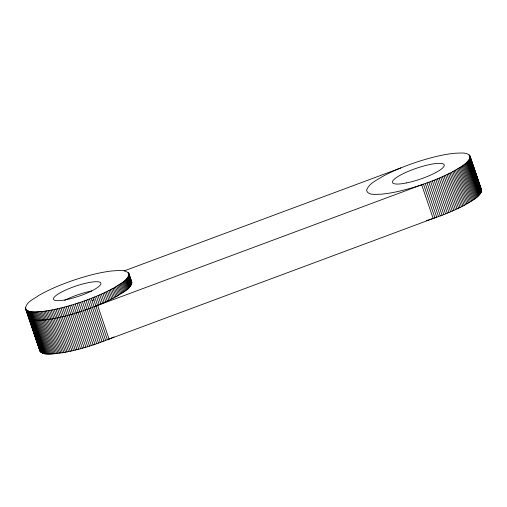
<?xml version="1.0" encoding="UTF-8"?>
<svg xmlns="http://www.w3.org/2000/svg" width="507" height="507" viewBox="0 0 507 507"><rect width="100%" height="100%" fill="white"/><g stroke="black" fill="none" stroke-linecap="round" stroke-linejoin="round"><path stroke-width="0.76" d="M128.892 273.66C128.474 280.396 120.336 283.438 115.571 286.943C104.512 293.28 92.642 298.084 80.607 302.216C68.16 306.367 55.421 309.904 42.36 311.469C36.998 311.482 29.216 313.687 25.464 308.731C25.882 302.001 34.02 298.959 38.786 295.448C49.844 289.11 61.708 284.313 73.743 280.175C86.19 276.023 98.935 272.487 111.99 270.928C117.351 270.909 125.14 268.71 128.892 273.66L131.757 282.082C131.136 289.263 122.345 292.368 117.199 296.075C105.367 302.654 92.705 307.629 79.859 311.837C67.735 315.665 55.339 318.985 42.632 320.139C38.24 319.974 29.241 321.945 28.253 315.905L31.567 325.64M39.825 349.133C40.75 357.809 56.873 352.688 62.38 352.783C80.176 349.691 97.483 344.063 114.062 336.952M470.185 156.999C467.961 164.065 459.874 167.145 454.145 170.916C442.655 177.127 430.456 181.912 418.06 185.955C405.942 189.77 393.559 193.085 380.871 194.225C376.416 194.054 368.266 195.93 366.529 190.398C368.754 183.331 376.84 180.251 382.57 176.48C394.059 170.276 406.259 165.485 418.655 161.441C430.773 157.626 443.156 154.312 455.844 153.171C460.299 153.342 468.449 151.466 470.185 156.999L481.65 190.683C479.426 197.749 471.339 200.829 465.61 204.6C453.752 211.001 441.134 215.912 428.32 220.019M124.107 270.922L400.917 167.893M95.886 306.07L423.478 184.142L434.943 217.826L107.351 339.753L93.015 297.647M426.514 220.583L427.718 220.215M131.117 281.024L131.757 282.082M480.915 188.807L481.65 190.683M469.932 155.814L481.542 189.872M469.723 155.459L481.631 190.264M469.45 155.123L481.606 191.12M469.114 154.819L473.956 169.04M475.737 174.281L480.579 188.503M470.033 157.899L481.504 191.583M469.869 158.374L481.333 192.058M469.634 158.868L481.105 192.552M469.343 159.382L480.813 193.066M468.988 159.914L480.452 193.598M468.569 160.459L480.04 194.143M468.094 161.023L479.559 194.707M467.555 161.606L479.02 195.29M466.953 162.202L478.424 195.886M466.294 162.81L477.765 196.494M465.578 163.431L477.049 197.115M464.805 164.065L476.276 197.749M463.975 164.712L475.446 198.395M463.087 165.364L474.558 199.048M462.15 166.03L473.614 199.714M461.155 166.708L472.619 200.392M460.109 167.392L471.573 201.076M459.012 168.083L470.477 201.767M457.865 168.787L469.33 202.47M456.668 169.49L468.138 203.174M455.432 170.2L466.896 203.884M454.145 170.916L465.61 204.6M452.814 171.632L464.279 205.316M451.439 172.355L462.91 206.038M450.026 173.077L461.497 206.761M448.575 173.8L460.045 207.483M447.092 174.522L458.556 208.206M445.564 175.245L457.035 208.928M444.012 175.961L455.476 209.645M442.421 176.683L453.892 210.367M440.805 177.393L452.276 211.077M439.163 178.103L450.628 211.787M437.49 178.806L448.961 212.49M435.798 179.503L447.269 213.187M434.087 180.194L445.552 213.878M432.351 180.879L443.821 214.562M430.601 181.55L442.072 215.234M428.84 182.216L440.304 215.9M427.059 182.869L438.53 216.552M425.272 183.509L436.742 217.192M421.672 184.757L433.143 218.441M128.74 273.286L131.845 282.475M128.525 272.931L131.871 282.893M128.246 272.601L129.678 276.816M130.16 278.216L130.876 280.32M128.962 274.908L131.833 283.331M128.867 275.364L131.731 283.787M128.702 275.84L131.566 284.262M128.474 276.334L131.338 284.757M128.182 276.847L131.053 285.27M127.834 277.38L130.698 285.796M127.422 277.925L130.286 286.347M126.946 278.489L129.811 286.905M126.408 279.065L129.279 287.488M125.812 279.661L128.683 288.077M125.159 280.263L128.024 288.686M124.449 280.884L127.314 289.307M123.676 281.518L126.541 289.941M122.852 282.165L125.717 290.587M121.965 282.824L124.836 291.24M121.034 283.489L123.898 291.905M120.039 284.161L122.909 292.583M118.999 284.845L121.864 293.268M117.903 285.536L120.767 293.959M116.762 286.24L119.627 294.662M115.571 286.943L118.435 295.366M114.329 287.653L117.199 296.075M113.048 288.369L115.913 296.785M111.717 289.085L114.588 297.508M110.349 289.808L113.213 298.224M108.942 290.53L111.806 298.946M107.49 291.252L110.355 299.669M106.007 291.975L108.872 300.391M104.486 292.697L107.351 301.114M102.934 293.414L105.798 301.836M101.343 294.13L104.214 302.552M99.733 294.846L102.598 303.268M98.085 295.556L100.956 303.978M96.419 296.259L99.29 304.682M94.727 296.956L109.062 339.063M91.285 298.331L105.621 340.438M89.536 299.003L103.872 341.11M87.774 299.669L102.103 341.775M85.994 300.328L100.329 342.428M84.206 300.968L98.542 343.074M82.413 301.602L96.742 343.702M80.607 302.216L94.942 344.323M78.8 302.825L93.136 344.931M76.994 303.414L91.33 345.521M75.182 303.991L89.517 346.097M73.376 304.549L87.711 346.655M71.576 305.094L85.911 347.2M69.782 305.626L84.118 347.726M67.995 306.133L82.33 348.239M66.221 306.627L80.556 348.727M64.459 307.096L78.794 349.203M62.716 307.553L77.051 349.659M60.986 307.983L75.321 350.09M59.281 308.395L73.61 350.502M57.589 308.788L71.924 350.895M55.928 309.162L70.264 351.269M54.293 309.511L68.629 351.617M52.684 309.834L67.019 351.94M51.106 310.138L65.441 352.245M49.559 310.423L63.888 352.523M48.045 310.677L62.38 352.783M46.568 310.911L60.897 353.018M45.123 311.121L59.458 353.227M43.722 311.304L58.058 353.411M42.36 311.469L56.695 353.575M41.042 311.602L55.377 353.709M39.768 311.716L54.103 353.823M38.538 311.799L52.874 353.905M37.36 311.862L51.689 353.968M36.225 311.9L50.554 354.006M35.141 311.906L49.477 354.013M34.108 311.894L48.444 354M33.126 311.856L47.462 353.962M32.201 311.792L46.536 353.892M31.333 311.704L45.662 353.804M30.515 311.583L44.85 353.69M29.755 311.444L44.09 353.55M29.057 311.279L43.387 353.385M28.411 311.095L42.746 353.195M27.828 310.88L42.163 352.986M27.308 310.645L41.644 352.745M26.846 310.379L41.181 352.485M26.446 310.1L40.775 352.2M25.388 307.483L26.579 310.994M36.409 339.861L39.723 349.589M26.104 309.79L40.44 351.896M25.35 307.92L40.161 351.566M25.375 308.338L39.945 351.212M94.099 299.561A25.027 5.292 -18.8 0 1 92.02 300.556M64.681 300.334A25.027 5.292 -18.8 0 1 91.818 290.967M406.76 182.888A27.302 5.767 -18.8 0 0 444.227 164.965A27.302 5.767 -18.8 0 0 404.085 173.242A27.302 5.767 -18.8 0 0 406.76 182.888M66.132 299.707A25.027 5.292 -18.8 0 0 100.912 283.293A25.027 5.292 -18.8 0 0 64.49 290.593A25.027 5.292 -18.8 0 0 66.132 299.707"/></g></svg>
